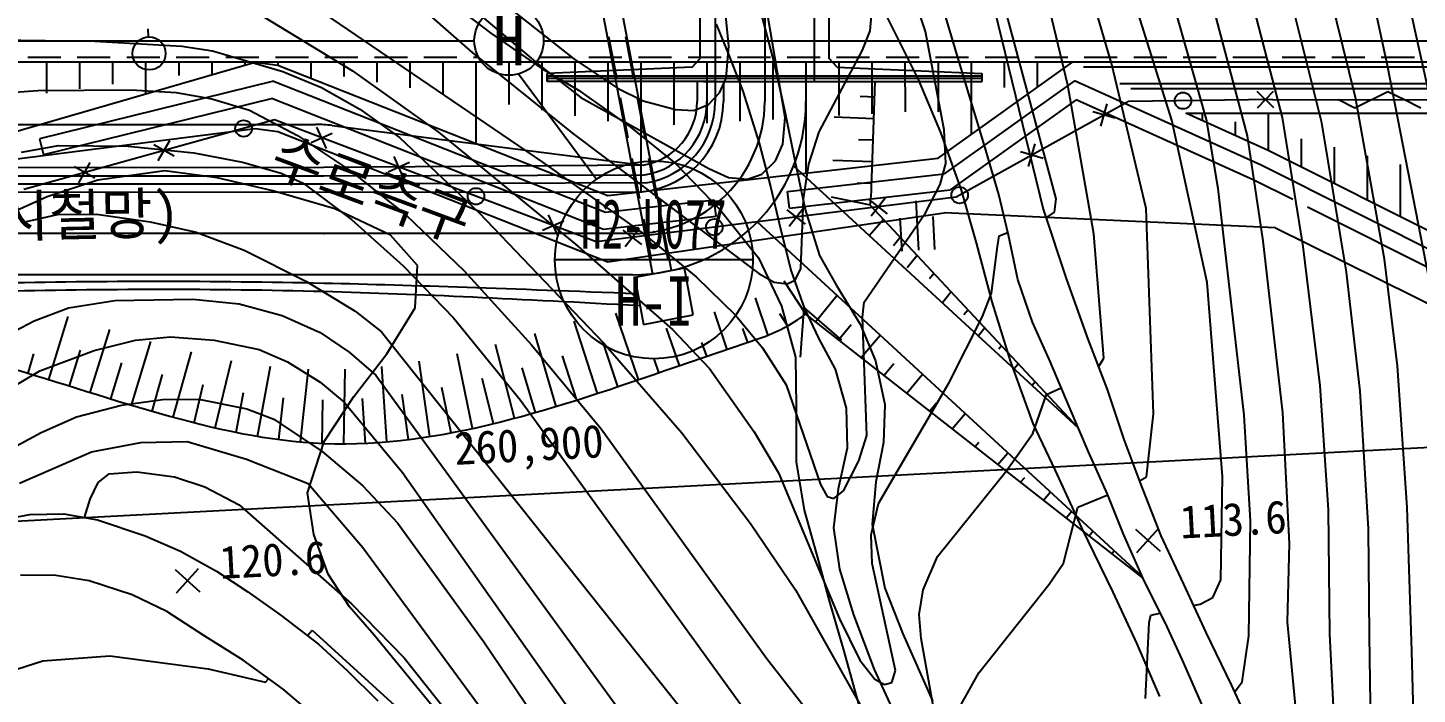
# Model space of a CAD drawing. Header units: millimetres. Extents: x 13158 to 13954, y 1103 to 1809.
# Drawn here: x 13566.5 to 13650.7, y 1443.2 to 1483.6 of the extents above; entities that cross this region are included whole.
import ezdxf
from ezdxf.enums import TextEntityAlignment as Align
from ezdxf.xclip import XClip

# ---------------------------------------------------------------- set-up
doc = ezdxf.new("R2010")
doc.units = ezdxf.units.MM
doc.header["$LTSCALE"] = 10
doc.header["$MEASUREMENT"] = 0
doc.header["$XCLIPFRAME"] = 2
doc.linetypes.add('HIDDEN', pattern=[0.375, 0.25, -0.125])
for name, color, linetype in [('TN-MANH', 4, 'Continuous'), ('TZ-BASE', 253, 'Continuous'), ('TZ-CABL', 4, 'Continuous')]:
    doc.layers.add(name, color=color, linetype=linetype)
doc.styles.add('GR', font='GulimChe.ttf')
doc.styles.add('HANA', font='GulimChe.ttf')
doc.linetypes.add('ZIGZAG', pattern='A,0.0001,-0.2,[131,ltypeshp.shx,S=0.2,R=0,X=-0.2,Y=0],-0.4,[131,ltypeshp.shx,S=0.2,R=180,X=0.2,Y=0],-0.2', length=0.8001)

# ---------------------------------------------------------------- blocks, each defined once
blk = doc.blocks.new('JD-SGKLSNK8SGJS87')
at = {"layer": 'TZ-BASE'}
for p, q in [((355.052, 20.533), (362.698, -19.663)), ((363.857, -19.443), (356.253, 20.533)), ((410.055, -10.095, 121), (405.072, 12.526, 121)), ((405.288, -8.939, 119), (400.26, 11.384, 119)), ((403.253, -10.487, 118), (398.018, 10.428, 118)), ((366.5, 9.498), (366.5, -7.982)), ((372.5, 9.498), (372.5, -7.982)), ((370.739, -10.157, 108), (367.497, 9.016, 108)), ((369.5, 9.2), (369.5, -9.194)), ((400.869, -10.163, 117), (395.908, 8.949, 117)), ((387.856, -8.206, 112), (384.079, 7.659, 112)), ((398.744, -11.263, 116), (393.602, 8.247, 116)), ((396.258, -10.27, 115), (391.769, 5.619, 115)), ((390.535, -6.947, 113), (387.066, 4.968, 113)), ((342.996, 3.922, 108), (355.882, -6.999, 108)), ((379.237, -4.944, 110), (376.701, 2.929, 110)), ((333.458, 2.523, 110), (356.048, -12.868, 110)), ((342.503, 1.931, 109), (351.781, -6.219, 109)), ((387.152, -15.083, 111), (382.482, 2.401, 111)), ((407.24, -7.005, 120), (405.205, 2.416, 120)), ((394.168, -10.316, 114), (390.874, 0.186, 114)), ((367.335, -5.823, 107), (366.759, -0.229, 107)), ((383.121, -2.416, 113.533), (386.38, -15.712, 113.533)), ((350.071, -2.856, 112.967), (352.907, -5.048, 112.967)), ((353.839, -3.359, 107), (357.942, -6.6, 107)), ((375.9, -4.911, 109), (376.056, -3.071, 109)), ((338.656, -3.757, 111), (344.531, -7.319, 111)), ((365.6, -6.582), (365.6, -3.982)), ((369.321, -4.025, 104.683), (370.054, -6.81, 104.683)), ((373.4, -6.582), (373.4, -3.982)), ((378.832, -7.901, 104.683), (376.926, -4.061, 104.683)), ((381.156, -6.388, 93.154), (380.474, -4.075, 93.154)), ((332.132, -4.778, 110.08), (332.158, -5.277, 110.08)), ((352.907, -5.048, 112.967), (355.952, -7.169, 112.967)), ((366.559, -4.494), (367.288, -6.279)), ((375.423, -6.066, 109), (375.9, -4.911, 109)), ((380.383, -10.909, 110), (379.237, -4.944, 110)), ((322.483, -5.434, 112), (328.922, -5.53, 112)), ((328.922, -5.53, 112), (334.19, -5.842, 112)), ((334.19, -5.842, 112), (336.057, -6.107, 112)), ((367.157, -7.766, 107), (367.335, -5.823, 107)), ((336.057, -6.107, 112), (340.31, -7.366, 112)), ((351.781, -6.219, 109), (357.868, -11.134, 109)), ((357.942, -6.6, 107), (360.591, -8.386, 107)), ((365.1, -7.106), (365.6, -6.582)), ((367.288, -6.279), (368.179, -8.557)), ((372.807, -11.027, 109), (375.423, -6.066, 109)), ((373.899, -7.106), (373.4, -6.582)), ((381.985, -9.136, 93.154), (381.156, -6.388, 93.154)), ((574.801, -6.786), (280, -6.801)), ((320.001, -12.199), (338.635, -6.798)), ((326, -6.798), (326, -8.688)), ((328, -6.798), (328, -8.417)), ((330, -6.798), (330, -8.147)), ((332, -6.798), (332, -8.72)), ((334, -6.798), (334, -7.606)), ((336, -6.798), (336, -7.561)), ((338, -6.798), (338, -6.981)), ((338.635, -6.798), (340, -6.978)), ((340, -6.798), (340, -6.978)), ((340, -6.978), (360.001, -14.877)), ((340.31, -7.366, 112), (342.659, -8.341, 112)), ((342, -6.797), (342, -7.767)), ((344, -6.797), (344, -7.68)), ((344.531, -7.319, 111), (349.739, -11.046, 111)), ((346, -6.797), (346, -8.018)), ((348, -6.797), (348, -8.356)), ((350, -6.797), (350, -8.694)), ((352, -6.797), (352.001, -11.717)), ((354, -6.797), (354.001, -9.371)), ((355.882, -6.999, 108), (358.367, -8.951, 108)), ((355.952, -7.169, 112.967), (358.216, -8.505, 112.967)), ((356, -6.797), (356.001, -9.709)), ((365.1, -7.106), (356.33, -7.482)), ((356.33, -7.482), (356.33, -7.982)), ((356.33, -7.982), (356.33, -7.482)), ((358, -6.797), (358.001, -10.047)), ((360, -6.797), (360.001, -10.385)), ((362, -6.796), (362.001, -14.65)), ((364, -6.796), (364.001, -10.61)), ((366, -6.796), (366.001, -10.497)), ((368, -6.796), (368.001, -10.384)), ((370, -6.796), (370.001, -10.271)), ((370.054, -6.81, 104.683), (370.727, -9.801, 104.683)), ((372, -6.796), (372.001, -13.52)), ((373.899, -7.106), (382.67, -7.482)), ((374, -6.796), (374.001, -10.045)), ((376, -6.796), (376.001, -9.932)), ((378, -6.796), (378.001, -9.819)), ((380, -6.796), (380.001, -9.819)), ((380.001, -12.616), (388.148, -6.795)), ((382, -6.796), (382.001, -11.187)), ((382.67, -7.982), (382.67, -7.482)), ((384, -6.795), (384, -8.33)), ((386, -6.795), (386, -8.329)), ((388, -6.795), (388, -6.901)), ((388.811, -7.095), (537.838, -7.088)), ((392.618, -15.683, 113), (390.535, -6.947, 113)), ((409.736, -19.851, 120), (407.24, -7.005, 120)), ((339.748, -7.953), (325.568, -11.452)), ((339.748, -7.953), (359.865, -15.898)), ((342.659, -8.341, 112), (344.979, -9.653, 112)), ((356.33, -7.632), (382.67, -7.632)), ((356.33, -7.782), (382.67, -7.782)), ((366.5, -7.982), (356.33, -7.982)), ((360.591, -8.386, 107), (362.144, -9.143, 107)), ((365.403, -7.982, -108.702), (365.403, -9.194, -108.702)), ((365.8, -7.982), (373.2, -7.982)), ((366, -7.701, -108.702), (366, -9.194, -108.702)), ((366.5, -7.701, -108.702), (366.5, -9.194, -108.702)), ((366.756, -8.658, 107), (367.157, -7.766, 107)), ((367, -7.982, -108.702), (367, -9.194, -108.702)), ((372, -7.7, -108.702), (372, -9.194, -108.702)), ((372.5, -7.982), (382.67, -7.982)), ((375.977, -14.421, -108.702), (376.2, -7.982, -108.702)), ((380.163, -11.072, 104.683), (378.832, -7.901, 104.683)), ((388.261, -7.944), (380.371, -13.58)), ((389.433, -17.21, 112), (387.856, -8.206, 112)), ((399.57, -13.057), (388.261, -7.944)), ((391.023, -8.095), (469.503, -8.091)), ((391.686, -8.395), (469.504, -8.391)), ((321.744, -8.806, 113), (325.46, -8.513, 113)), ((325.46, -8.513, 113), (331.099, -8.485, 113)), ((339.677, -9), (325.807, -12.423)), ((331.099, -8.485, 113), (333.849, -8.639, 113)), ((333.849, -8.639, 113), (336.011, -9.025, 113)), ((336.011, -9.025, 113), (338.287, -9.718, 113)), ((339.677, -9), (359.73, -16.92)), ((358.216, -8.505, 112.967), (361.353, -10.72, 112.967)), ((358.367, -8.951, 108), (366.107, -13.255, 108)), ((362.144, -9.143, 107), (364.098, -9.683, 107)), ((366.094, -9.363, 107), (366.756, -8.658, 107)), ((368.179, -8.557), (369.17, -11.722)), ((376.168, -8.919, -108.702), (375.281, -8.889, -108.702)), ((388.373, -9.092), (380.741, -14.545)), ((391.53, -9.189), (381.103, -14.985)), ((382.794, -11.791, 93.154), (381.985, -9.136, 93.154)), ((399.14, -13.96), (388.373, -9.092)), ((400.259, -9.065), (391.53, -9.189)), ((400.345, -9.564), (399.331, -8.578)), ((399.345, -9.578), (400.331, -8.564)), ((404.259, -9.07), (405.259, -9.571)), ((405.259, -9.571), (407.26, -8.574)), ((407.045, -18.752, 119), (405.288, -8.939, 119)), ((407.26, -8.574), (408.259, -9.075)), ((408.259, -9.075), (409.259, -9.576)), ((338.287, -9.718, 113), (341.198, -11.257, 113)), ((344.979, -9.653, 112), (347.379, -11.366, 112)), ((364.098, -9.683, 107), (365.204, -9.738, 107)), ((365.204, -9.738, 107), (366.094, -9.363, 107)), ((370.727, -9.801, 104.683), (371.343, -12.867, 104.683)), ((390.732, -10.204), (389.372, -9.816)), ((389.858, -10.69), (390.246, -9.33)), ((395.003, -9.895), (535.811, -9.888)), ((400.001, -12.155), (395.003, -9.895)), ((396.001, -9.895), (396.001, -10.346)), ((400.001, -9.895), (400.001, -12.155)), ((320.001, -13.199), (338.635, -10.828)), ((320.001, -13.199), (338.635, -10.828)), ((322.982, -10.576, -108.702), (342.286, -10.577, -108.702)), ((338.635, -10.828), (340.001, -11.008)), ((338.635, -10.828), (340.001, -11.008)), ((342.953, -12.034), (342.373, -10.744)), ((343.299, -10.641, -108.702), (362.129, -13.045, -108.702)), ((361.353, -10.72, 112.967), (364.094, -12.951, 112.967)), ((370.598, -11.783, 108), (370.739, -10.157, 108)), ((376.122, -10.23, -108.702), (373.718, -10.147, -108.702)), ((380.476, -12.952, 110), (380.383, -10.909, 110)), ((396.309, -20.166, 114), (394.168, -10.316, 114)), ((396.976, -14.463, 115), (396.258, -10.27, 115)), ((398.001, -10.413), (398.001, -11.25)), ((402.13, -17.982, 117), (400.869, -10.163, 117)), ((404.754, -19.534, 118), (403.253, -10.487, 118)), ((325.568, -11.452), (325.807, -12.423)), ((332.766, -12.773), (333.463, -11.543)), ((340.001, -11.008), (360.001, -18.907)), ((340.001, -11.008), (360.001, -18.907)), ((341.198, -11.257, 113), (344.413, -13.395, 113)), ((342.018, -11.679), (343.308, -11.099)), ((347.379, -11.366, 112), (352.192, -15.908, 112)), ((349.739, -11.046, 111), (358.037, -17.842, 111)), ((357.868, -11.134, 109), (369.148, -19.622, 109)), ((369.17, -11.722), (369.866, -14.412)), ((370.159, -12.787, 108), (370.598, -11.783, 108)), ((372.172, -12.988, 109), (372.807, -11.027, 109)), ((376.077, -11.541, -108.702), (375.19, -11.51, -108.702)), ((381.414, -14.564, 104.683), (380.163, -11.072, 104.683)), ((385.488, -13.12), (385.876, -11.76)), ((399.699, -17.627, 116), (398.744, -11.263, 116)), ((402.001, -11.448), (402.001, -13.159)), ((324.476, -12.252, 114), (326.725, -11.855, 114)), ((326.725, -11.855, 114), (330.932, -11.906, 114)), ((330.932, -11.906, 114), (334.91, -12.306, 114)), ((333.73, -12.506), (332.499, -11.81)), ((334.91, -12.306, 114), (337.869, -12.856, 114)), ((347.629, -13.806), (347.048, -12.516)), ((360.001, -14.877), (380.001, -12.616)), ((383.675, -14.823, 93.154), (382.794, -11.791, 93.154)), ((386.362, -12.634), (385.002, -12.246)), ((420.001, -22.194), (400.001, -12.155)), ((404.001, -11.966), (404.001, -14.162)), ((406.001, -12.483), (406.001, -15.166)), ((342.795, -13.195, -108.702), (322.795, -13.211, -108.702)), ((328.912, -13.843), (327.681, -13.147)), ((327.949, -14.11), (328.645, -12.879)), ((333.158, -13.401, 112.967), (329.112, -13.965, 112.967)), ((336.341, -13.807, 112.967), (333.158, -13.401, 112.967)), ((337.869, -12.856, 114), (340.214, -13.526, 114)), ((362.129, -13.045, -108.702), (342.795, -13.195, -108.702)), ((344.413, -13.395, 113), (347.762, -16.065, 113)), ((346.694, -13.451), (347.983, -12.871)), ((356.048, -12.868, 110), (362.142, -17.192, 110)), ((364.094, -12.951, 112.967), (366.809, -15.746, 112.967)), ((366.107, -13.255, 108), (367.306, -13.796, 108)), ((369.321, -13.6, 108), (370.159, -12.787, 108)), ((371.253, -13.083), (388.5, -28.98)), ((371.343, -12.867, 104.683), (371.943, -15.726, 104.683)), ((371.859, -15.092, 109), (372.172, -12.988, 109)), ((376.032, -12.852, -108.702), (373.627, -12.769, -108.702)), ((380.127, -14.229, 110), (380.476, -12.952, 110)), ((419.563, -23.093), (399.57, -13.057)), ((408.001, -13.001), (408.001, -16.17)), ((322.795, -13.696, -108.702), (342.795, -13.695, -108.702)), ((342.795, -14.195, -108.702), (322.795, -14.196, -108.702)), ((329.112, -13.965, 112.967), (326.039, -14.977, 112.967)), ((339.708, -14.611, 112.967), (336.341, -13.807, 112.967)), ((340.214, -13.526, 114), (341.549, -14.132, 114)), ((341.549, -14.132, 114), (344.461, -16.336, 114)), ((342.795, -13.695, -108.702), (362.225, -13.635, -108.702)), ((362.306, -14.128, -108.702), (342.795, -14.195, -108.702)), ((367.306, -13.796, 108), (368.454, -13.895, 108)), ((368.454, -13.895, 108), (369.321, -13.6, 108)), ((370.886, -14.652), (380.371, -13.58)), ((375.986, -14.163, -108.702), (375.1, -14.132, -108.702)), ((379.246, -15.936, 110), (380.127, -14.229, 110)), ((401.486, -15.138), (399.14, -13.96)), ((280, -36.925), (700, -14.992)), ((361.5, -14.694, -108.702), (303.131, -14.697, -108.702)), ((326.039, -14.977, 112.967), (322.544, -16.529, 112.967)), ((343.466, -15.704, 112.967), (339.708, -14.611, 112.967)), ((381.103, -14.985), (359.289, -17.691)), ((369.866, -14.412), (370.453, -16.912)), ((370.998, -15.646), (370.886, -14.652)), ((370.998, -15.646), (380.741, -14.545)), ((371.694, -19.313, 109), (371.859, -15.092, 109)), ((375.907, -15.473, -108.702), (373.551, -14.983, -108.702)), ((376.935, -16.006), (375.82, -15.136)), ((375.943, -16.129), (376.812, -15.013)), ((382.329, -17.747, 104.683), (381.414, -14.564, 104.683)), ((384.28, -17.285, 93.154), (383.675, -14.823, 93.154)), ((387.059, -15.9, 111), (387.152, -15.083, 111)), ((398.544, -28.2, 115), (396.976, -14.463, 115)), ((346.84, -17.282, 112.967), (343.466, -15.704, 112.967)), ((352.192, -15.908, 112), (359.734, -23.818, 112)), ((359.865, -15.898), (366.44, -15.155)), ((360.001, -18.907), (380.382, -15.937)), ((360.001, -18.907), (380.382, -15.937)), ((366.552, -16.149), (366.44, -15.155)), ((366.809, -15.746, 112.967), (369.125, -18.667, 112.967)), ((371.973, -16.621), (370.858, -15.752)), ((370.981, -16.744), (371.85, -15.629)), ((371.943, -15.726, 104.683), (372.826, -18.532, 104.683)), ((375.526, -21.359, 110), (379.246, -15.936, 110)), ((388.5, -28.98), (375.886, -15.469)), ((378.662, -15.215, 109.872), (378.819, -18.211, 109.872)), ((400.445, -16.847), (380.382, -15.937)), ((400.445, -16.847), (380.382, -15.937)), ((386.38, -15.712, 113.533), (387.788, -19.978, 113.533)), ((386.551, -16.232, 111), (387.059, -15.9, 111)), ((393.047, -28.132, 113), (392.618, -15.683, 113)), ((419.126, -23.992), (402.387, -15.59)), ((324.777, -16.467, 115), (326.665, -16.035, 115)), ((326.665, -16.035, 115), (329.03, -16.019, 115)), ((329.03, -16.019, 115), (332.269, -16.481, 115)), ((332.269, -16.481, 115), (335.056, -17.106, 115)), ((344.461, -16.336, 114), (347.601, -19.145, 114)), ((347.762, -16.065, 113), (351.285, -19.457, 113)), ((356.044, -16.996), (357.334, -16.415)), ((356.98, -17.35), (356.399, -16.061)), ((359.73, -16.92), (366.552, -16.149)), ((369.049, -16.492), (392.377, -37.994)), ((376.694, -16.335), (375.846, -17.317)), ((377.82, -18.263, 109.872), (377.716, -16.266, 109.872)), ((379.817, -18.159, 109.872), (379.713, -16.161, 109.872)), ((361.5, -17.194), (282.795, -17.198)), ((335.056, -17.106, 115), (337.968, -18.195, 115)), ((348.473, -19.138, 112.967), (346.84, -17.282, 112.967)), ((362.05, -17.852), (360.934, -16.983)), ((361.057, -17.976), (361.926, -16.86)), ((362.142, -17.192, 110), (365.357, -19.819, 110)), ((370.453, -16.912), (371.095, -19.469)), ((377.714, -17.427), (377.302, -17.941)), ((383.6, -17.974, 111), (383.712, -17.326, 111)), ((383.712, -17.326, 111), (384.24, -17.123, 111)), ((384.845, -19.973, 93.154), (384.28, -17.285, 93.154)), ((390.055, -24.747, 112), (389.433, -17.21, 112)), ((400.897, -28.072, 116), (399.699, -17.627, 116)), ((400.445, -16.847), (420.001, -26.544)), ((400.445, -16.847), (420.001, -26.544)), ((337.968, -18.195, 115), (341.748, -20.095, 115)), ((358.037, -17.842, 111), (363.907, -23.019, 111)), ((378.732, -18.517), (378.123, -19.277)), ((383.277, -21.328, 104.683), (382.329, -17.747, 104.683)), ((383.247, -20.815, 111), (383.6, -17.974, 111)), ((403.148, -26.402, 117), (402.13, -17.982, 117)), ((347.601, -19.145, 114), (350.642, -22.311, 114)), ((348.322, -21.701, 112.967), (348.473, -19.138, 112.967)), ((364.635, -19.294), (361.624, -19.867)), ((365.174, -22.127), (364.635, -19.294)), ((369.125, -18.667, 112.967), (370.517, -21.593, 112.967)), ((371.354, -20.012, 109), (371.694, -19.313, 109)), ((372.826, -18.532, 104.683), (373.856, -20.341, 104.683)), ((407.845, -25.211, 119), (407.045, -18.752, 119)), ((361.501, -19.694, -108.702), (303.311, -19.697, -108.702)), ((341.748, -20.095, 115), (344.683, -21.908, 115)), ((351.285, -19.457, 113), (355.382, -23.933, 113)), ((361.624, -19.867), (362.163, -22.699)), ((365.357, -19.819, 110), (367.726, -22.152, 110)), ((369.148, -19.622, 109), (370.076, -20.132, 109)), ((370.076, -20.132, 109), (370.859, -20.247, 109)), ((371.999, -22.09, -108.702), (370.684, -20.075, -108.702)), ((370.859, -20.247, 109), (371.354, -20.012, 109)), ((371.095, -19.469), (371.893, -21.689)), ((379.749, -19.607), (379.49, -19.931)), ((385.732, -22.571, 93.154), (384.845, -19.973, 93.154)), ((387.788, -19.978, 113.533), (389.075, -23.602, 113.533)), ((397.237, -31.931, 114), (396.309, -20.166, 114)), ((405.578, -26.749, 118), (404.754, -19.534, 118)), ((372.587, -22.55), (373.876, -20.94)), ((373.856, -20.341, 104.683), (375.275, -22.682, 104.683)), ((380.8, -20.732), (380.269, -21.393)), ((382.703, -22.232, 111), (383.247, -20.815, 111)), ((325.249, -22.488, 116), (327.327, -21.7, 116)), ((327.327, -21.7, 116), (330.135, -21.251, 116)), ((330.135, -21.251, 116), (334.848, -21.179, 116)), ((334.848, -21.179, 116), (337.662, -21.453, 116)), ((337.662, -21.453, 116), (340.275, -22.167, 116)), ((346.601, -24.488, 112.967), (348.322, -21.701, 112.967)), ((369.713, -23.369, -108.702), (368.938, -21.091, -108.702)), ((370.517, -21.593, 112.967), (371.358, -24.682, 112.967)), ((371.661, -24.68), (371.893, -21.689)), ((371.893, -21.689), (374.153, -23.662)), ((371.893, -21.689), (372.771, -23.57)), ((375.428, -22.272, 110), (375.526, -21.359, 110)), ((381.817, -21.822), (381.571, -22.13)), ((384.395, -24.911, 104.683), (383.277, -21.328, 104.683)), ((322.103, -24.127, 116), (325.249, -22.488, 116)), ((326.132, -26.04, -108.702), (327.297, -22.223, -108.702)), ((340.275, -22.167, 116), (342.571, -23.188, 116)), ((344.683, -21.908, 115), (346.281, -23.157, 115)), ((350.642, -22.311, 114), (354.71, -27.301, 114)), ((359.37, -26.887, -108.702), (357.959, -22.502, -108.702)), ((361.856, -26.052, -108.702), (360.486, -22.011, -108.702)), ((362.163, -22.699), (365.174, -22.127)), ((367.229, -24.214, -108.702), (366.455, -21.936, -108.702)), ((367.726, -22.152, 110), (369.375, -24.126, 110)), ((370.901, -22.807, -108.702), (370.416, -22.064, -108.702)), ((392.411, -38.069), (371.999, -22.09)), ((373.968, -23.631), (374.748, -22.704)), ((375.275, -22.682, 104.683), (376.204, -24.903, 104.683)), ((375.683, -29.445, 110), (375.428, -22.272, 110)), ((380.681, -26.223, 111), (382.703, -22.232, 111)), ((386.791, -24.946, 93.154), (385.732, -22.571, 93.154)), ((328.635, -26.823, -108.702), (329.831, -23.008, -108.702)), ((331.381, -23.654, 117), (333.498, -23.463, 117)), ((333.498, -23.463, 117), (336.158, -23.666, 117)), ((342.571, -23.188, 116), (344.33, -24.381, 116)), ((346.281, -23.157, 115), (369.861, -52.809, 115)), ((356.868, -27.676, -108.702), (355.567, -23.248, -108.702)), ((364.336, -25.197, -108.702), (363.55, -22.923, -108.702)), ((363.907, -23.019, 111), (366.152, -25.376, 111)), ((364.125, -25.27, -108.702), (369.203, -23.543, -108.702)), ((368.471, -23.792, -108.702), (368.185, -22.952, -108.702)), ((375.348, -24.711), (376.492, -23.352)), ((382.835, -22.912), (382.445, -23.399)), ((325.594, -25.511, 117), (328.875, -24.287, 117)), ((327.384, -26.431, -108.702), (328.06, -24.273, -108.702)), ((328.875, -24.287, 117), (331.381, -23.654, 117)), ((331.142, -27.597, -108.702), (332.322, -23.735, -108.702)), ((333.661, -28.327, -108.702), (334.778, -24.372, -108.702)), ((336.158, -23.666, 117), (338.882, -24.231, 117)), ((338.882, -24.231, 117), (340.593, -24.963, 117)), ((344.33, -24.381, 116), (345.949, -25.779, 116)), ((354.345, -28.395, -108.702), (353.203, -23.915, -108.702)), ((355.382, -23.933, 113), (359.595, -29.042, 113)), ((360.614, -26.473, -108.702), (359.707, -23.797, -108.702)), ((359.734, -23.818, 112), (364.474, -29.284, 112)), ((365.987, -24.636, -108.702), (365.702, -23.796, -108.702)), ((369.375, -24.126, 110), (370.805, -26.37, 110)), ((372.771, -23.57), (373.763, -25.415)), ((383.853, -24.002), (383.693, -24.201)), ((389.075, -23.602, 113.533), (390.257, -26.639, 113.533)), ((324.877, -25.658, -108.702), (325.233, -24.492, -108.702)), ((329.887, -27.214, -108.702), (330.553, -25.038, -108.702)), ((336.204, -28.972, -108.702), (337.195, -24.883, -108.702)), ((338.775, -29.489, -108.702), (339.564, -25.239, -108.702)), ((340.593, -24.963, 117), (342.58, -26.214, 117)), ((344.601, -27.063, 112.967), (346.601, -24.488, 112.967)), ((346.616, -29.827, -108.702), (346.31, -25.244, -108.702)), ((349.219, -29.504, -108.702), (348.571, -24.93, -108.702)), ((351.797, -29.015, -108.702), (350.87, -24.481, -108.702)), ((358.121, -27.288, -108.702), (357.256, -24.599, -108.702)), ((363.097, -25.625, -108.702), (362.807, -24.787, -108.702)), ((371.358, -24.682, 112.967), (371.409, -27.683, 112.967)), ((376.204, -24.903, 104.683), (376.788, -27.554, 104.683)), ((376.727, -25.792), (377.326, -25.081)), ((385.773, -28.705, 104.683), (384.395, -24.911, 104.683)), ((384.841, -25.128), (384.62, -25.404)), ((387.94, -27.68, 93.154), (386.791, -24.946, 93.154)), ((389.725, -25.274, 112), (390.055, -24.747, 112)), ((408.427, -33.794, 119), (407.845, -25.211, 119)), ((321.414, -28.011, 117), (325.594, -25.511, 117)), ((332.399, -27.97, -108.702), (333.028, -25.744, -108.702)), ((341.376, -29.831, -108.702), (341.868, -25.417, -108.702)), ((343.996, -29.948, -108.702), (344.09, -25.411, -108.702)), ((345.949, -25.779, 116), (374.727, -65.347, 116)), ((353.074, -28.719, -108.702), (352.379, -25.991, -108.702)), ((355.61, -28.046, -108.702), (354.814, -25.338, -108.702)), ((366.152, -25.376, 111), (368.868, -29.21, 111)), ((373.763, -25.415), (374.445, -27.784)), ((378.107, -26.872), (379.07, -25.728)), ((334.929, -28.663, -108.702), (335.488, -26.355, -108.702)), ((337.486, -29.25, -108.702), (337.934, -26.837, -108.702)), ((342.58, -26.214, 117), (344.036, -27.438, 117)), ((350.511, -29.278, -108.702), (349.951, -26.535, -108.702)), ((370.805, -26.37, 110), (372.873, -32.417, 110)), ((376.398, -33.557, 111), (380.681, -26.223, 111)), ((385.888, -26.182), (385.708, -26.406)), ((386.566, -26.943, 112), (387.464, -26.548, 112)), ((390.257, -26.639, 113.533), (391.25, -29.673, 113.533)), ((403.651, -33.945, 117), (403.148, -26.402, 117)), ((406.082, -35.091, 118), (405.578, -26.749, 118)), ((327.803, -28.31, 118), (330.529, -27.604, 118)), ((330.529, -27.604, 118), (333.023, -27.245, 118)), ((333.023, -27.245, 118), (335.219, -27.226, 118)), ((335.219, -27.226, 118), (338.126, -27.828, 118)), ((340.072, -29.686, -108.702), (340.355, -27.153, -108.702)), ((342.685, -29.921, -108.702), (342.74, -27.275, -108.702)), ((342.806, -29.811, 112.967), (344.601, -27.063, 112.967)), ((344.036, -27.438, 117), (347.557, -31.68, 117)), ((345.308, -29.915, -108.702), (345.126, -27.2, -108.702)), ((347.921, -29.688, -108.702), (347.532, -26.946, -108.702)), ((354.71, -27.301, 114), (378.118, -59.663, 114)), ((371.409, -27.683, 112.967), (371.416, -31.042, 112.967)), ((376.788, -27.554, 104.683), (376.698, -29.855, 104.683)), ((379.487, -27.952), (379.904, -27.457)), ((385.739, -29.314, 112), (386.566, -26.943, 112)), ((389.126, -30.434, 93.154), (387.94, -27.68, 93.154)), ((325.662, -29.253, 118), (327.803, -28.31, 118)), ((338.126, -27.828, 118), (339.757, -28.457, 118)), ((339.757, -28.457, 118), (342.695, -30.405, 118)), ((374.445, -27.784), (374.504, -30.2)), ((380.867, -29.032), (381.648, -28.104)), ((392.639, -31.937, 113), (393.047, -28.132, 113)), ((398.93, -34.611, 115), (398.544, -28.2, 115)), ((401.296, -35.988, 116), (400.897, -28.072, 116)), ((322.437, -31.008, 118), (325.662, -29.253, 118)), ((359.595, -29.042, 113), (369.606, -42.928, 113)), ((364.474, -29.284, 112), (368.649, -34.768, 112)), ((368.868, -29.21, 111), (370.338, -31.691, 111)), ((375.211, -30.973, 110), (375.683, -29.445, 110)), ((384.129, -31.598, 112), (385.739, -29.314, 112)), ((387.109, -31.556, 104.683), (385.773, -28.705, 104.683)), ((328.727, -30.425, 119), (331.715, -29.853, 119)), ((331.715, -29.853, 119), (334.523, -29.81, 119)), ((334.523, -29.81, 119), (338.117, -30.871, 119)), ((341.798, -32.909, 112.967), (342.806, -29.811, 112.967)), ((374.504, -30.2), (373.958, -32.665)), ((376.698, -29.855, 104.683), (376.229, -32.245, 104.683)), ((382.247, -30.113), (382.482, -29.833)), ((391.25, -29.673, 113.533), (392.231, -32.273, 113.533)), ((324.35, -32.319, 119), (328.727, -30.425, 119)), ((338.117, -30.871, 119), (341.837, -32.342, 119)), ((342.695, -30.405, 118), (345.157, -32.494, 118)), ((371.416, -31.042, 112.967), (371.901, -33.974, 112.967)), ((374.283, -32.797, 110), (375.211, -30.973, 110)), ((383.627, -31.193), (384.226, -30.481)), ((390.277, -32.998, 93.154), (389.126, -30.434, 93.154)), ((329.114, -32.295, 120), (329.796, -31.769, 120)), ((329.796, -31.769, 120), (331.468, -31.646, 120)), ((331.468, -31.646, 120), (333.749, -31.944, 120)), ((333.749, -31.944, 120), (335.587, -32.55, 120)), ((347.557, -31.68, 117), (358.465, -47.163, 117)), ((370.338, -31.691, 111), (374.029, -40.558, 111)), ((379.974, -36.768, 112), (384.129, -31.598, 112)), ((385.007, -32.273), (385.25, -31.984)), ((388.718, -35.032, 104.683), (387.109, -31.556, 104.683)), ((392.199, -32.188, 113), (392.639, -31.937, 113)), ((397.135, -38.197, 114), (397.237, -31.931, 114)), ((328.639, -33.304, 120), (329.114, -32.295, 120)), ((335.587, -32.55, 120), (337.655, -33.642, 120)), ((341.837, -32.342, 119), (345.162, -36.227, 119)), ((345.157, -32.494, 118), (347.254, -34.727, 118)), ((372.873, -32.417, 110), (373.276, -33.141, 110)), ((373.958, -32.665), (373.659, -35.038)), ((373.685, -33.266, 110), (374.283, -32.797, 110)), ((376.229, -32.245, 104.683), (376.002, -34.808, 104.683)), ((392.231, -32.273, 113.533), (393.505, -35.518, 113.533)), ((328.297, -34.41, 120), (328.639, -33.304, 120)), ((337.655, -33.642, 120), (344.471, -39.65, 120)), ((342.195, -35.444, 112.967), (341.798, -32.909, 112.967)), ((373.276, -33.141, 110), (373.685, -33.266, 110)), ((375.958, -35.454, 111), (376.398, -33.557, 111)), ((386.387, -33.353), (386.805, -32.857)), ((388.473, -33.778, 113), (390.294, -33.039, 113)), ((391.242, -35.428, 93.154), (390.277, -32.998, 93.154)), ((322.598, -34.685, 93.154), (324.983, -34.229, 93.154)), ((324.983, -34.229, 93.154), (327.04, -34.184, 93.154)), ((327.04, -34.184, 93.154), (329.092, -34.553, 93.154)), ((371.901, -33.974, 112.967), (372.78, -37.138, 112.967)), ((387.593, -37.176, 113), (388.473, -33.778, 113)), ((387.767, -34.433), (388.094, -34.045)), ((403.733, -41.482, 117), (403.651, -33.945, 117)), ((408.704, -42.518, 119), (408.427, -33.794, 119)), ((329.092, -34.553, 93.154), (331.965, -35.521, 93.154)), ((347.254, -34.727, 118), (352.485, -41.943, 118)), ((368.649, -34.768, 112), (371.374, -38.799, 112)), ((373.659, -35.038), (374.038, -37.534)), ((376.002, -34.808, 104.683), (376.776, -38.688, 104.683)), ((390.605, -38.929, 104.683), (388.718, -35.032, 104.683)), ((389.147, -35.514), (389.383, -35.233)), ((391.965, -35.12, 113.571), (393.451, -36.459, 113.571)), ((392.039, -36.532, 113.571), (393.378, -35.046, 113.571)), ((398.828, -41.589, 115), (398.93, -34.611, 115)), ((406.13, -41.563, 118), (406.082, -35.091, 118)), ((331.965, -35.521, 93.154), (334.102, -36.458, 93.154)), ((343.046, -37.853, 112.967), (342.195, -35.444, 112.967)), ((376.012, -37.207, 111), (375.958, -35.454, 111)), ((392.411, -38.069, 93.154), (391.242, -35.428, 93.154)), ((393.505, -35.518, 113.533), (394.878, -38.445, 113.533)), ((401.182, -40.742, 116), (401.296, -35.988, 116)), ((334.102, -36.458, 93.154), (336.293, -37.66, 93.154)), ((345.162, -36.227, 119), (355.47, -50.256, 119)), ((379.093, -38.785, 112), (379.974, -36.768, 112)), ((390.527, -36.594), (390.672, -36.421)), ((333.787, -37.568, 120.628), (335.273, -38.907, 120.628)), ((333.861, -38.981, 120.628), (335.199, -37.495, 120.628)), ((336.293, -37.66, 93.154), (338.181, -38.914, 93.154)), ((344.339, -39.816, 112.967), (343.046, -37.853, 112.967)), ((372.78, -37.138, 112.967), (373.405, -39.469, 112.967)), ((374.038, -37.534), (374.884, -40.302)), ((377.418, -43.679, 111), (376.012, -37.207, 111)), ((386.729, -38.449, 113), (387.593, -37.176, 113)), ((391.906, -37.674), (391.961, -37.61)), ((326.551, -37.932, 113.533), (324.419, -37.9, 113.533)), ((328.585, -38.245, 113.533), (326.551, -37.932, 113.533)), ((331.177, -39.095, 113.533), (328.585, -38.245, 113.533)), ((376.776, -38.688, 104.683), (377.868, -41.459, 104.683)), ((382.469, -43.834, 113), (386.729, -38.449, 113)), ((393.876, -41.034, 93.154), (392.411, -38.069, 93.154)), ((394.878, -38.445, 113.533), (396.23, -41.389, 113.533)), ((396.643, -39.25, 114), (397.135, -38.197, 114)), ((333.276, -40.107, 113.533), (331.177, -39.095, 113.533)), ((338.181, -38.914, 93.154), (340.216, -40.341, 93.154)), ((371.374, -38.799, 112), (376.102, -47.208, 112)), ((373.405, -39.469, 112.967), (374.285, -42.52, 112.967)), ((378.863, -40.285, 112), (379.093, -38.785, 112)), ((392.051, -42.026, 104.683), (390.605, -38.929, 104.683)), ((395.888, -39.661, 114), (396.643, -39.25, 114)), ((335.593, -41.594, 113.533), (333.276, -40.107, 113.533)), ((340.216, -40.341, 93.154), (342.475, -42.091, 93.154)), ((345.841, -41.536, 112.967), (344.339, -39.816, 112.967)), ((344.471, -39.65, 120), (347.654, -42.926, 120)), ((374.884, -40.302), (376.137, -43.623)), ((378.976, -41.75, 112), (378.863, -40.285, 112)), ((392.791, -40.783, 114), (392.895, -40.332, 114)), ((392.895, -40.332, 114), (393.466, -40.204, 114)), ((395.478, -39.753, 114), (395.888, -39.661, 114)), ((374.029, -40.558, 111), (375.265, -43.053, 111)), ((392.569, -45.391, 114), (392.791, -40.783, 114)), ((394.81, -43.067, 93.154), (393.876, -41.034, 93.154)), ((402.558, -55.081, 116), (401.182, -40.742, 116)), ((337.912, -43.062, 113.533), (335.593, -41.594, 113.533)), ((341.801, -41.569, 121), (342.093, -41.245, 121)), ((342.093, -41.245, 121), (348.22, -46.842, 121)), ((355.89, -53.781, 112.967), (345.841, -41.536, 112.967)), ((352.485, -41.943, 118), (361.136, -54.766, 118)), ((377.868, -41.459, 104.683), (379.676, -45.524, 104.683)), ((380.834, -52.14, 112), (378.976, -41.75, 112)), ((393.438, -45.255, 104.683), (392.051, -42.026, 104.683)), ((396.23, -41.389, 113.533), (397.769, -44.563, 113.533)), ((398.433, -44.368, 115), (398.828, -41.589, 115)), ((404.453, -55.503, 117), (403.733, -41.482, 117)), ((406.413, -59.146, 118), (406.13, -41.563, 118)), ((325.769, -43.098, 121), (329.838, -42.802, 121)), ((329.838, -42.802, 121), (335.796, -43.574, 121)), ((342.475, -42.091, 93.154), (344.206, -43.682, 93.154)), ((347.654, -42.926, 120), (351.387, -47.605, 120)), ((374.285, -42.52, 112.967), (375.217, -45.874, 112.967)), ((408.978, -52.457, 119), (408.704, -42.518, 119)), ((323.638, -43.792, 121), (325.769, -43.098, 121)), ((335.796, -43.574, 121), (339.256, -44.393, 121)), ((340.321, -44.815, 113.533), (337.912, -43.062, 113.533)), ((344.206, -43.682, 93.154), (346.066, -45.522, 93.154)), ((369.606, -42.928, 113), (377.765, -53.389, 113)), ((375.265, -43.053, 111), (376.169, -44.22, 111)), ((376.137, -43.623), (377.417, -46.435)), ((377.208, -44.422, 111), (377.418, -43.679, 111)), ((396.033, -45.859, 93.154), (394.81, -43.067, 93.154)), ((339.256, -44.393, 121), (339.449, -44.18, 121)), ((376.169, -44.22, 111), (376.755, -44.539, 111)), ((376.755, -44.539, 111), (377.208, -44.422, 111)), ((381.398, -45.754, 113), (382.469, -43.834, 113)), ((397.769, -44.563, 113.533), (399.305, -47.889, 113.533)), ((397.967, -44.992, 115), (398.433, -44.368, 115)), ((342.39, -46.581, 113.533), (340.321, -44.815, 113.533))]:
    blk.add_line(p, q, dxfattribs=at)
at = {"layer": 'TZ-BASE', "linetype": 'HIDDEN'}
for p, q in [((355.143, 20.533), (362.786, -19.646)), ((356.161, 20.533), (363.769, -19.459))]:
    blk.add_line(p, q, dxfattribs=at)
at = {"layer": 'TZ-BASE', "ltscale": 0.2}
for p, q in [((400.259, -9.065), (529.847, -9.225)), ((339.799, -10.303), (324.621, -14.515)), ((359.289, -17.691), (339.799, -10.303))]:
    blk.add_line(p, q, dxfattribs=at)
at = {"layer": 'TZ-BASE'}
for centre, radius in [((332.211, -6.276, 110.08), 1), ((394.838, -9.142), 0.5), ((337.932, -10.821), 0.5), ((352.014, -14.933), 0.5), ((381.311, -14.869), 0.5), ((366.454, -16.802), 0.5)]:
    blk.add_circle(centre, radius, dxfattribs=at)
for centre, radius, start, end in [((361.5, -9.194), 8, 270.00289, 359.99991), ((361.5, -9.194, -108.702), 5.5, 270.00289, 359.99991), ((361.5, -9.194, -108.702), 10.5, 270.00289, 359.99991), ((361.5, -9.194, -108.702), 3.903, 279.27343, 359.99991), ((361.5, -9.194, -108.702), 4.5, 279.27343, 359.99991), ((361.5, -9.194, -108.702), 5, 279.27343, 359.99991), ((342.286, -18.577, -108.702), 8, 82.72342, 89.99947), ((365.983, -14.075, -108.702), 10, 351.98771, 358.01905), ((365.983, -14.075, -108.702), 10, 288.78167, 306.86412)]:
    blk.add_arc(centre, radius, start, end, dxfattribs=at)
for points, knots in [([(280.461, -28.751, -108.702), (281.232, -28.229, -108.702), (287.755, -23.808, -108.702), (302.652, -21.019, -108.702), (322.74, -20.027, -108.702), (341.737, -20.058, -108.702), (353.991, -20.535, -108.702), (361.806, -20.826, -108.702)], [0, 0, 0, 0, 2.789377, 23.599088, 43.639889, 63.639889, 80.435952, 80.435952, 80.435952, 80.435952]), ([(280.945, -28.877, -108.702), (281.558, -28.485, -108.702), (288.02, -24.352, -108.702), (302.628, -21.481, -108.702), (322.746, -20.552, -108.702), (342.038, -20.502, -108.702), (354.584, -21.162, -108.702), (361.945, -21.555, -108.702)], [0, 0, 0, 0, 2.179849, 22.989559, 43.030361, 63.030361, 80.72369, 80.72369, 80.72369, 80.72369]), ([(304.877, -22.506, -108.702), (310.902, -22.405, -108.702), (323.715, -24.545, -108.702), (343.142, -32.53, -108.702), (356.995, -27.737, -108.702), (364.125, -25.27, -108.702)], [24.390455, 24.390455, 24.390455, 24.390455, 42.461672, 63.044916, 84.874906, 84.874906, 84.874906, 84.874906])]:
    blk.add_open_spline(points, degree=3, knots=knots, dxfattribs=at)
for p in [(342.795, -17.195, -108.702), (362.789, -17.089, -108.702)]:
    blk.add_point(p, dxfattribs=at)
at = {"layer": 'TZ-BASE', "style": 'HANA'}
for s, height, rotation, p in [('수로측구', 2.5, 339.66393, (339.365, -13.461)), ('방호울타리(가시철망)', 2.5, 1.2278, (302.603, -17.846)), ('260,900', 2, 2.98923, (350.751, -31.222)), ('113.6', 2, 2.98923, (394.706, -35.685, 113.571)), ('120.6', 2, 2.98923, (336.527, -38.133, 120.628))]:
    blk.add_text(s, height=height, rotation=rotation, dxfattribs=at).set_placement(p)

msp = doc.modelspace()

# ---------------------------------------------------------------- linework, layer by layer
at = {"layer": 'TN-MANH'}
msp.add_circle((13595.685, 1482.84), 2.1, dxfattribs=at)
at = {"layer": 'TZ-BASE'}
for p, q in [((13596.262, 1480.821), (13600.989, 1474.446)), ((13610.462, 1469.553), (13598.462, 1469.553))]:
    msp.add_line(p, q, dxfattribs=at)
msp.add_circle((13604.462, 1469.553), 6, dxfattribs=at)
at = {"layer": 'TZ-CABL', "linetype": 'HIDDEN', "ltscale": 0.8}
for points in [[(13497.785, 1482.84), (13593.585, 1482.84)], [(13597.785, 1482.84), (13705.585, 1482.84)], [(13497.531, 1481.84), (13593.838, 1481.84)], [(13597.531, 1481.84), (13705.838, 1481.84)]]:
    msp.add_lwpolyline(points, dxfattribs=at)
at = {"layer": 'TZ-CABL', "linetype": 'ZIGZAG', "ltscale": 0.5}
for points in [[(13497.785, 1482.84), (13593.585, 1482.84)], [(13597.785, 1482.84), (13705.585, 1482.84)]]:
    msp.add_lwpolyline(points, dxfattribs=at)

# ---------------------------------------------------------------- block references
at = {"layer": 'TZ-BASE'}
ref = msp.add_blockref('JD-SGKLSNK8SGJS87', (13241.675, 1488.34), dxfattribs=at)
XClip(ref).set_block_clipping_path([(0, -75), (699.9999999994, 75)])

# ---------------------------------------------------------------- texts
at = {"layer": 'TN-MANH', "linetype": 'ByBlock', "style": 'GR'}
msp.add_text('H', height=3, rotation=359.99993, dxfattribs=at).set_placement((13595.685, 1482.84), align=Align.MIDDLE)
at = {"layer": 'TZ-BASE', "style": 'GR'}
for s, width, p in [('H2-U077', 0.65, (13604.452, 1471.713)), ('H-I', 0.8, (13604.452, 1467.053))]:
    msp.add_text(s, height=3, rotation=359.99993, dxfattribs=dict(at, width=width)).set_placement(p, align=Align.MIDDLE)

doc.saveas('drawing.dxf')
